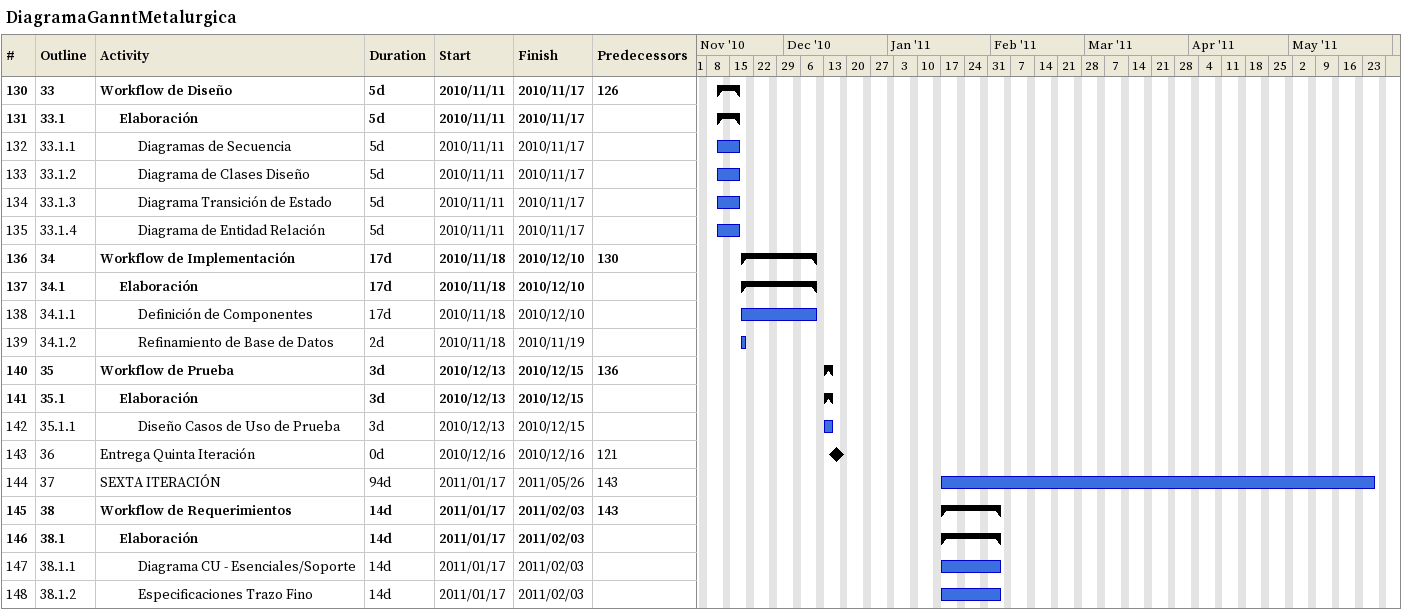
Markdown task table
DiagramaGanntMetalurgica

| ID | WBS | Task | Duration | Start | Finish | Predecessors |
|---|---|---|---|---|---|---|
| 130 | 33 | **Workflow de Diseño** | 5d | 2010-11-11 | 2010-11-17 | 126 |
| 131 | 33.1 | **Elaboración** | 5d | 2010-11-11 | 2010-11-17 |  |
| 132 | 33.1.1 | Diagramas de Secuencia | 5d | 2010-11-11 | 2010-11-17 |  |
| 133 | 33.1.2 | Diagrama de Clases Diseño | 5d | 2010-11-11 | 2010-11-17 |  |
| 134 | 33.1.3 | Diagrama Transición de Estado | 5d | 2010-11-11 | 2010-11-17 |  |
| 135 | 33.1.4 | Diagrama de Entidad Relación | 5d | 2010-11-11 | 2010-11-17 |  |
| 136 | 34 | **Workflow de Implementación** | 17d | 2010-11-18 | 2010-12-10 | 130 |
| 137 | 34.1 | **Elaboración** | 17d | 2010-11-18 | 2010-12-10 |  |
| 138 | 34.1.1 | Definición de Componentes | 17d | 2010-11-18 | 2010-12-10 |  |
| 139 | 34.1.2 | Refinamiento de Base de Datos | 2d | 2010-11-18 | 2010-11-19 |  |
| 140 | 35 | **Workflow de Prueba** | 3d | 2010-12-13 | 2010-12-15 | 136 |
| 141 | 35.1 | **Elaboración** | 3d | 2010-12-13 | 2010-12-15 |  |
| 142 | 35.1.1 | Diseño Casos de Uso de Prueba | 3d | 2010-12-13 | 2010-12-15 |  |
| 143 | 36 | Entrega Quinta Iteración | 0d | 2010-12-16 | 2010-12-16 | 121 |
| 144 | 37 | SEXTA ITERACIÓN | 94d | 2011-01-17 | 2011-05-26 | 143 |
| 145 | 38 | **Workflow de Requerimientos** | 14d | 2011-01-17 | 2011-02-03 | 143 |
| 146 | 38.1 | **Elaboración** | 14d | 2011-01-17 | 2011-02-03 |  |
| 147 | 38.1.1 | Diagrama CU - Esenciales/Soporte | 14d | 2011-01-17 | 2011-02-03 |  |
| 148 | 38.1.2 | Especificaciones Trazo Fino | 14d | 2011-01-17 | 2011-02-03 |  |
